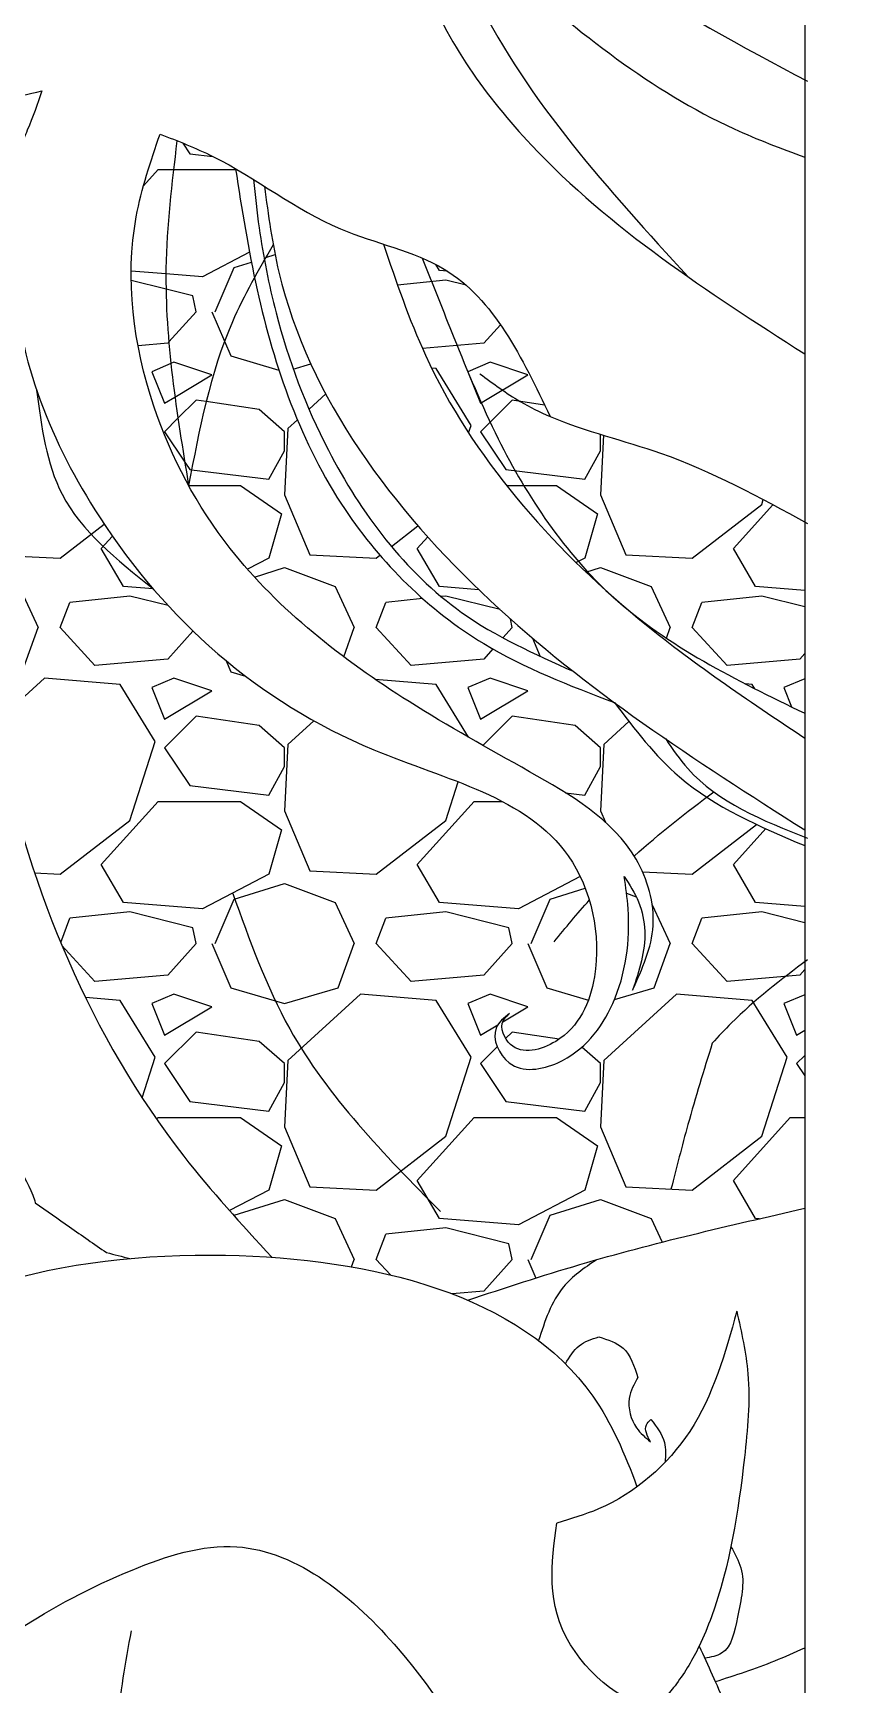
# Model space of a CAD drawing. Header units: inches. Extents: x -573 to 160, y -1 to 711.
# Drawn here: x 12.006 to 12.876, y 3.281 to 5.058 of the extents above; entities that cross this region are included whole.
import ezdxf

# ---------------------------------------------------------------- set-up
doc = ezdxf.new("R2010")
doc.units = ezdxf.units.IN
doc.header["$MEASUREMENT"] = 0
doc.layers.add('CUT', color=1, linetype='Continuous')
doc.layers.add('HarbyDwg', color=5, linetype='Continuous')

msp = doc.modelspace()

# ---------------------------------------------------------------- linework, layer by layer
at = {"layer": 'CUT'}
msp.add_open_spline([(12.8359, 5.81263), (12.8359, 4.90511), (12.8359, 3.99759), (12.8359, 3.09007)], degree=3, dxfattribs=at)
at = {"layer": 'HarbyDwg', "linetype": 'Continuous'}
for p, q in [((12.16667, 4.93988), (12.17433, 4.92839)), ((12.17433, 4.92839), (12.19923, 4.9254)), ((12.12458, 4.89389), (12.14033, 4.91139)), ((12.14033, 4.91139), (12.15681, 4.91139)), ((12.15681, 4.91139), (12.22367, 4.91139)), ((12.23857, 4.82232), (12.18793, 4.79579)), ((12.25612, 4.81668), (12.26607, 4.81979)), ((12.14867, 4.79893), (12.11125, 4.80193)), ((12.20153, 4.75839), (12.22193, 4.80599)), ((12.22193, 4.80599), (12.24057, 4.81182)), ((12.44293, 4.80259), (12.43912, 4.80912)), ((12.45169, 4.80189), (12.44293, 4.80259)), ((12.14875, 4.78264), (12.11129, 4.792)), ((12.18793, 4.79579), (12.14867, 4.79893)), ((12.17773, 4.77539), (12.14875, 4.78264)), ((12.44973, 4.79239), (12.39787, 4.78693)), ((12.47151, 4.78695), (12.44973, 4.79239)), ((12.18113, 4.75839), (12.17773, 4.77539)), ((12.18113, 4.75839), (12.15177, 4.72577)), ((12.19813, 4.75839), (12.21177, 4.72656)), ((12.50852, 4.74439), (12.49053, 4.72439)), ((12.15053, 4.72439), (12.11864, 4.72162)), ((12.15177, 4.72577), (12.15053, 4.72439)), ((12.21177, 4.72656), (12.21853, 4.71079)), ((12.49053, 4.72439), (12.42466, 4.71866)), ((12.154, 4.70257), (12.13353, 4.69379)), ((12.13353, 4.69379), (12.14713, 4.65979)), ((12.15733, 4.70399), (12.154, 4.70257)), ((12.19813, 4.69039), (12.15733, 4.70399)), ((12.21853, 4.71079), (12.2702, 4.6956)), ((12.2857, 4.69655), (12.30457, 4.7021)), ((12.43953, 4.69719), (12.43451, 4.69761)), ((12.47693, 4.63599), (12.43953, 4.69719)), ((12.49733, 4.70399), (12.47353, 4.69379)), ((12.47353, 4.69379), (12.48713, 4.65979)), ((12.53813, 4.69039), (12.49733, 4.70399)), ((12.15837, 4.66654), (12.19813, 4.69039)), ((12.48713, 4.65979), (12.53813, 4.69039)), ((12.14713, 4.65979), (12.15837, 4.66654)), ((12.18113, 4.66319), (12.16159, 4.64366)), ((12.19199, 4.66156), (12.18113, 4.66319)), ((12.24913, 4.65299), (12.19199, 4.66156)), ((12.32058, 4.6699), (12.30259, 4.65347)), ((12.52113, 4.66319), (12.48713, 4.62919)), ((12.55612, 4.65794), (12.52113, 4.66319)), ((12.16159, 4.64366), (12.14713, 4.62919)), ((12.27633, 4.62919), (12.24913, 4.65299)), ((12.29007, 4.64204), (12.27973, 4.63259)), ((12.14713, 4.62919), (12.16892, 4.5965)), ((12.27973, 4.63259), (12.27633, 4.56119)), ((12.27633, 4.60879), (12.27633, 4.62919)), ((12.47432, 4.62786), (12.47693, 4.63599)), ((12.48713, 4.62919), (12.51433, 4.58839)), ((12.61633, 4.60879), (12.61633, 4.62637)), ((12.61939, 4.62543), (12.61633, 4.56119)), ((12.25933, 4.57819), (12.27633, 4.60879)), ((12.59933, 4.57819), (12.61633, 4.60879)), ((12.16892, 4.5965), (12.17433, 4.58839)), ((12.17433, 4.58839), (12.17627, 4.58816)), ((12.17627, 4.58816), (12.25933, 4.57819)), ((12.51433, 4.58839), (12.59933, 4.57819)), ((12.17298, 4.57139), (12.17302, 4.57139)), ((12.17302, 4.57139), (12.17305, 4.57139)), ((12.17305, 4.57139), (12.22873, 4.57139)), ((12.22873, 4.57139), (12.27293, 4.54079)), ((12.51503, 4.57139), (12.56873, 4.57139)), ((12.56873, 4.57139), (12.61293, 4.54079)), ((12.27633, 4.56119), (12.30353, 4.49659)), ((12.61633, 4.56119), (12.64353, 4.49659)), ((12.71493, 4.49319), (12.78973, 4.55099)), ((12.78973, 4.55099), (12.79138, 4.55617)), ((12.27293, 4.54079), (12.25933, 4.49319)), ((12.61293, 4.54079), (12.59933, 4.49319)), ((12.75913, 4.50339), (12.8017, 4.5507)), ((12.03493, 4.49319), (12.08221, 4.52973)), ((12.07913, 4.50339), (12.09109, 4.51668)), ((12.39119, 4.50576), (12.41985, 4.52791)), ((12.41913, 4.50339), (12.43041, 4.51593)), ((12.10293, 4.46259), (12.07913, 4.50339)), ((12.44293, 4.46259), (12.41913, 4.50339)), ((12.78293, 4.46259), (12.75913, 4.50339)), ((11.96353, 4.49659), (12.03493, 4.49319)), ((12.25933, 4.49319), (12.23642, 4.48119)), ((12.24389, 4.47286), (12.27633, 4.48299)), ((12.27633, 4.48299), (12.33073, 4.46259)), ((12.30353, 4.49659), (12.37493, 4.49319)), ((12.37493, 4.49319), (12.3789, 4.49626)), ((12.59933, 4.49319), (12.59002, 4.48832)), ((12.60061, 4.47808), (12.61633, 4.48299)), ((12.61633, 4.48299), (12.67073, 4.46259)), ((12.64353, 4.49659), (12.71493, 4.49319)), ((11.99073, 4.46259), (12.01113, 4.41839)), ((12.13492, 4.46003), (12.10293, 4.46259)), ((12.33073, 4.46259), (12.35113, 4.41839)), ((12.48529, 4.4592), (12.44293, 4.46259)), ((12.67073, 4.46259), (12.69113, 4.41839)), ((12.8359, 4.45836), (12.78293, 4.46259)), ((12.03493, 4.41839), (12.04513, 4.44559)), ((12.10973, 4.45239), (12.04513, 4.44559)), ((12.15089, 4.4421), (12.10973, 4.45239)), ((12.37493, 4.41839), (12.38513, 4.44559)), ((12.42478, 4.44977), (12.38513, 4.44559)), ((12.44973, 4.45239), (12.44461, 4.45185)), ((12.50814, 4.43779), (12.44973, 4.45239)), ((12.71493, 4.41839), (12.72513, 4.44559)), ((12.78973, 4.45239), (12.72513, 4.44559)), ((12.8359, 4.44085), (12.78973, 4.45239)), ((12.52113, 4.41839), (12.51925, 4.42776)), ((11.99413, 4.37079), (12.01113, 4.41839)), ((12.07233, 4.37759), (12.03493, 4.41839)), ((12.17776, 4.41465), (12.15053, 4.38439)), ((12.3399, 4.38696), (12.35113, 4.41839)), ((12.41233, 4.37759), (12.37493, 4.41839)), ((12.52113, 4.41839), (12.51128, 4.40745)), ((12.68708, 4.40705), (12.69113, 4.41839)), ((12.75233, 4.37759), (12.71493, 4.41839)), ((12.50043, 4.39539), (12.49053, 4.38439)), ((12.54295, 4.40715), (12.55138, 4.38748)), ((12.15053, 4.38439), (12.07233, 4.37759)), ((12.21338, 4.38279), (12.21853, 4.37079)), ((12.49053, 4.38439), (12.41233, 4.37759)), ((12.83053, 4.38439), (12.75233, 4.37759)), ((12.8359, 4.39036), (12.83053, 4.38439)), ((12.01793, 4.36399), (11.96505, 4.31571)), ((12.09953, 4.35719), (12.01793, 4.36399)), ((12.13693, 4.29599), (12.09953, 4.35719)), ((12.15733, 4.36399), (12.13353, 4.35379)), ((12.19813, 4.35039), (12.15733, 4.36399)), ((12.21853, 4.37079), (12.23439, 4.36613)), ((12.43953, 4.35719), (12.37383, 4.36267)), ((12.47415, 4.30053), (12.43953, 4.35719)), ((12.49733, 4.36399), (12.47353, 4.35379)), ((12.53813, 4.35039), (12.49733, 4.36399)), ((12.77953, 4.35719), (12.77218, 4.35781)), ((12.78233, 4.35261), (12.77953, 4.35719)), ((12.8359, 4.36338), (12.81353, 4.35379)), ((12.13353, 4.35379), (12.14713, 4.31979)), ((12.14713, 4.31979), (12.19813, 4.35039)), ((12.47353, 4.35379), (12.48713, 4.31979)), ((12.48713, 4.31979), (12.53813, 4.35039)), ((12.81353, 4.35379), (12.82184, 4.33301)), ((12.18113, 4.32319), (12.14713, 4.28919)), ((12.24913, 4.31299), (12.18113, 4.32319)), ((12.52113, 4.32319), (12.48964, 4.2917)), ((12.58913, 4.31299), (12.52113, 4.32319)), ((12.27633, 4.28919), (12.24913, 4.31299)), ((12.30776, 4.31819), (12.27973, 4.29259)), ((12.61633, 4.28919), (12.58913, 4.31299)), ((12.64682, 4.31733), (12.61973, 4.29259)), ((12.10973, 4.21099), (12.13693, 4.29599)), ((12.14713, 4.28919), (12.17433, 4.24839)), ((12.27973, 4.29259), (12.27633, 4.22119)), ((12.27633, 4.26879), (12.27633, 4.28919)), ((12.61973, 4.29259), (12.61633, 4.22119)), ((12.61633, 4.26879), (12.61633, 4.28919)), ((12.25933, 4.23819), (12.27633, 4.26879)), ((12.59933, 4.23819), (12.61633, 4.26879)), ((12.44973, 4.21099), (12.46302, 4.25252)), ((12.07913, 4.16339), (12.14033, 4.23139)), ((12.14033, 4.23139), (12.22873, 4.23139)), ((12.17433, 4.24839), (12.25933, 4.23819)), ((12.22873, 4.23139), (12.27293, 4.20079)), ((12.41913, 4.16339), (12.48033, 4.23139)), ((12.48033, 4.23139), (12.5104, 4.23139)), ((12.57859, 4.24068), (12.59933, 4.23819)), ((12.27633, 4.22119), (12.30353, 4.15659)), ((12.61633, 4.22119), (12.62146, 4.209)), ((12.03493, 4.15319), (12.10973, 4.21099)), ((12.27293, 4.20079), (12.25933, 4.15319)), ((12.37493, 4.15319), (12.44973, 4.21099)), ((12.71493, 4.15319), (12.78407, 4.20662)), ((12.75913, 4.16339), (12.79392, 4.20205)), ((12.10293, 4.12259), (12.07913, 4.16339)), ((12.44293, 4.12259), (12.41913, 4.16339)), ((12.78293, 4.12259), (12.75913, 4.16339)), ((12.00741, 4.1545), (12.03493, 4.15319)), ((12.25933, 4.15319), (12.18793, 4.11579)), ((12.22193, 4.12599), (12.27633, 4.14299)), ((12.27633, 4.14299), (12.33073, 4.12259)), ((12.30353, 4.15659), (12.37493, 4.15319)), ((12.59435, 4.15059), (12.52793, 4.11579)), ((12.66135, 4.15574), (12.71493, 4.15319)), ((12.20153, 4.07839), (12.22193, 4.12599)), ((12.54153, 4.07839), (12.56193, 4.12599)), ((12.56193, 4.12599), (12.59982, 4.13783)), ((12.64424, 4.13253), (12.65469, 4.12861)), ((12.10973, 4.11239), (12.04513, 4.10559)), ((12.18793, 4.11579), (12.10293, 4.12259)), ((12.17773, 4.09539), (12.10973, 4.11239)), ((12.33073, 4.12259), (12.35113, 4.07839)), ((12.44973, 4.11239), (12.38513, 4.10559)), ((12.52793, 4.11579), (12.44293, 4.12259)), ((12.51773, 4.09539), (12.44973, 4.11239)), ((12.6719, 4.12005), (12.69113, 4.07839)), ((12.78973, 4.11239), (12.72513, 4.10559)), ((12.8359, 4.11836), (12.78293, 4.12259)), ((12.8359, 4.10085), (12.78973, 4.11239)), ((12.03541, 4.07967), (12.04513, 4.10559)), ((12.18113, 4.07839), (12.17773, 4.09539)), ((12.37493, 4.07839), (12.38513, 4.10559)), ((12.52113, 4.07839), (12.51773, 4.09539)), ((12.71493, 4.07839), (12.72513, 4.10559)), ((12.07233, 4.03759), (12.03678, 4.07638)), ((12.18113, 4.07839), (12.15053, 4.04439)), ((12.19813, 4.07839), (12.21853, 4.03079)), ((12.33413, 4.03079), (12.35113, 4.07839)), ((12.41233, 4.03759), (12.37493, 4.07839)), ((12.52113, 4.07839), (12.49053, 4.04439)), ((12.53813, 4.07839), (12.55853, 4.03079)), ((12.67413, 4.03079), (12.69113, 4.07839)), ((12.75233, 4.03759), (12.71493, 4.07839)), ((12.15053, 4.04439), (12.07233, 4.03759)), ((12.49053, 4.04439), (12.41233, 4.03759)), ((12.83053, 4.04439), (12.75233, 4.03759)), ((12.8359, 4.05036), (12.83053, 4.04439)), ((12.09953, 4.01719), (12.06209, 4.02031)), ((12.15733, 4.02399), (12.13353, 4.01379)), ((12.19813, 4.01039), (12.15733, 4.02399)), ((12.21853, 4.03079), (12.27633, 4.01379)), ((12.27633, 4.01379), (12.33413, 4.03079)), ((12.35793, 4.02399), (12.27973, 3.95259)), ((12.43953, 4.01719), (12.35793, 4.02399)), ((12.49733, 4.02399), (12.47353, 4.01379)), ((12.53813, 4.01039), (12.49733, 4.02399)), ((12.55853, 4.03079), (12.60323, 4.01765)), ((12.69793, 4.02399), (12.61973, 3.95259)), ((12.63117, 4.01816), (12.67413, 4.03079)), ((12.77953, 4.01719), (12.69793, 4.02399)), ((12.8359, 4.02338), (12.81353, 4.01379)), ((12.13693, 3.95599), (12.09953, 4.01719)), ((12.13353, 4.01379), (12.14713, 3.97979)), ((12.14713, 3.97979), (12.19813, 4.01039)), ((12.47693, 3.95599), (12.43953, 4.01719)), ((12.47353, 4.01379), (12.48713, 3.97979)), ((12.51104, 3.99414), (12.53813, 4.01039)), ((12.81693, 3.95599), (12.77953, 4.01719)), ((12.81353, 4.01379), (12.82713, 3.97979)), ((12.18113, 3.98319), (12.14713, 3.94919)), ((12.24913, 3.97299), (12.18113, 3.98319)), ((12.48713, 3.97979), (12.50577, 3.99098)), ((12.52113, 3.98319), (12.51414, 3.97621)), ((12.57176, 3.9756), (12.52113, 3.98319)), ((12.82713, 3.97979), (12.8359, 3.98505)), ((12.27633, 3.94919), (12.24913, 3.97299)), ((12.50518, 3.96724), (12.48713, 3.94919)), ((12.61633, 3.94919), (12.59611, 3.96689)), ((12.12299, 3.91243), (12.13693, 3.95599)), ((12.14713, 3.94919), (12.17433, 3.90839)), ((12.27973, 3.95259), (12.27633, 3.88119)), ((12.27633, 3.92879), (12.27633, 3.94919)), ((12.44973, 3.87099), (12.47693, 3.95599)), ((12.48713, 3.94919), (12.51433, 3.90839)), ((12.61973, 3.95259), (12.61633, 3.88119)), ((12.61633, 3.92879), (12.61633, 3.94919)), ((12.78973, 3.87099), (12.81693, 3.95599)), ((12.8359, 3.95796), (12.82713, 3.94919)), ((12.82713, 3.94919), (12.8359, 3.93604)), ((12.25933, 3.89819), (12.27633, 3.92879)), ((12.59933, 3.89819), (12.61633, 3.92879)), ((12.17433, 3.90839), (12.25933, 3.89819)), ((12.51433, 3.90839), (12.59933, 3.89819)), ((12.13851, 3.88937), (12.14033, 3.89139)), ((12.14033, 3.89139), (12.22873, 3.89139)), ((12.22873, 3.89139), (12.27293, 3.86079)), ((12.27633, 3.88119), (12.30353, 3.81659)), ((12.41913, 3.82339), (12.48033, 3.89139)), ((12.48033, 3.89139), (12.56873, 3.89139)), ((12.56873, 3.89139), (12.61293, 3.86079)), ((12.61633, 3.88119), (12.64353, 3.81659)), ((12.75913, 3.82339), (12.82033, 3.89139)), ((12.82033, 3.89139), (12.8359, 3.89139)), ((12.27293, 3.86079), (12.25933, 3.81319)), ((12.37493, 3.81319), (12.44973, 3.87099)), ((12.61293, 3.86079), (12.59933, 3.81319)), ((12.71493, 3.81319), (12.78973, 3.87099)), ((12.44293, 3.78259), (12.41913, 3.82339)), ((12.78293, 3.78259), (12.75913, 3.82339)), ((12.25933, 3.81319), (12.217, 3.79102)), ((12.30353, 3.81659), (12.37493, 3.81319)), ((12.59933, 3.81319), (12.52793, 3.77579)), ((12.64353, 3.81659), (12.71493, 3.81319)), ((12.22193, 3.78599), (12.27633, 3.80299)), ((12.27633, 3.80299), (12.33073, 3.78259)), ((12.56193, 3.78599), (12.61633, 3.80299)), ((12.61633, 3.80299), (12.67073, 3.78259)), ((12.22179, 3.78566), (12.22193, 3.78599)), ((12.33073, 3.78259), (12.35113, 3.73839)), ((12.44973, 3.77239), (12.38513, 3.76559)), ((12.52793, 3.77579), (12.44293, 3.78259)), ((12.51773, 3.75539), (12.44973, 3.77239)), ((12.54153, 3.73839), (12.56193, 3.78599)), ((12.67073, 3.78259), (12.6825, 3.75708)), ((12.78697, 3.78227), (12.78293, 3.78259)), ((12.37493, 3.73839), (12.38513, 3.76559)), ((12.52113, 3.73839), (12.51773, 3.75539)), ((12.34831, 3.73051), (12.35113, 3.73839)), ((12.3901, 3.72184), (12.37493, 3.73839)), ((12.52113, 3.73839), (12.49053, 3.70439)), ((12.53813, 3.73839), (12.54668, 3.71844)), ((12.49053, 3.70439), (12.45652, 3.70144))]:
    msp.add_line(p, q, dxfattribs=at)
at = {"layer": 'HarbyDwg'}
for points, knots in [([(12.27275, 5.76946), (12.30187, 5.72366), (12.35414, 5.61786), (12.39959, 5.45459), (12.49946, 5.18707), (12.6976, 5.08155), (12.83888, 5.0063)], [60.5381582, 60.5381582, 60.5381582, 60.5381582, 74.8705704, 94.0925705, 112.4309426, 158.0030637, 158.0030637, 158.0030637, 158.0030637]), ([(11.71158, 3.51482), (11.72711, 3.54261), (11.83317, 3.69666), (12.19005, 3.7832), (12.57285, 3.69124), (12.64254, 3.52897), (12.65548, 3.49379)], [91.8940509, 91.8940509, 91.8940509, 91.8940509, 101.4290354, 148.6472223, 190.9682925, 202.048409, 202.048409, 202.048409, 202.048409]), ([(12.72239, 3.32234), (12.73186, 3.30164), (12.78032, 3.19644), (12.81827, 3.03607), (12.9018, 2.79336), (12.77015, 2.731), (12.69881, 2.69721)], [220.1337598, 220.1337598, 220.1337598, 220.1337598, 226.9669425, 255.262132, 272.452051, 292.7849871, 292.7849871, 292.7849871, 292.7849871])]:
    msp.add_open_spline(points, degree=3, knots=knots, dxfattribs=at)
for points in [[(12.3957, 5.23319), (12.51791, 5.12413), (12.76014, 4.95508), (12.8359, 4.92454)], [(12.3957, 5.23319), (12.42626, 5.11431), (12.54192, 4.93763), (12.8359, 4.71287)], [(12.44119, 5.19212), (12.48361, 5.0946), (12.71036, 4.79598)], [(11.77886, 5.13245), (11.81571, 5.04629), (11.92791, 4.98451), (12.01507, 4.99603)], [(12.01507, 4.99603), (11.99952, 4.95371), (11.9927, 4.93433), (11.99218, 4.92303), (11.9865, 4.79783), (12.07704, 4.5376), (12.37231, 4.28694), (12.58155, 4.1727), (12.60968, 4.04264), (12.56799, 3.97316), (12.51927, 3.96984), (12.51152, 3.99529), (12.51844, 4.00317)], [(12.65082, 4.02841), (12.67287, 4.09769), (12.65442, 4.16922), (12.53992, 4.26336), (12.41027, 4.33874), (12.21791, 4.50346), (12.1356, 4.65675), (12.11677, 4.86059), (12.14234, 4.94948)], [(12.14234, 4.94948), (12.19913, 4.92545), (12.3366, 4.84747), (12.44805, 4.80414), (12.56199, 4.64569)], [(12.16049, 4.94237), (12.14873, 4.80495), (12.17303, 4.5713)], [(12.22353, 4.91227), (12.24679, 4.78189), (12.3414, 4.54548), (12.49059, 4.40117), (12.63126, 4.33766)], [(12.2427, 4.90075), (12.24895, 4.84862), (12.26713, 4.75712), (12.32344, 4.60939), (12.4668, 4.43475), (12.58683, 4.37136)], [(12.25456, 4.89335), (12.27018, 4.80083), (12.49758, 4.44755), (12.8359, 4.2006)], [(12.26405, 4.83045), (12.22017, 4.74739), (12.17303, 4.5713)], [(12.38271, 4.83103), (12.42781, 4.71169), (12.65678, 4.42834), (12.8359, 4.29954)], [(12.4244, 4.81602), (12.45854, 4.73051), (12.50612, 4.62153), (12.62941, 4.45169), (12.8359, 4.32616)], [(11.9865, 4.79783), (11.95038, 4.61908), (11.96911, 4.29565), (12.16779, 3.84962), (12.26276, 3.74079)], [(12.48645, 4.69149), (12.52979, 4.66178), (12.56199, 4.64569), (12.68088, 4.60608), (12.83888, 4.53057)], [(12.00953, 4.67402), (12.03701, 4.56186), (12.13413, 4.46095)], [(12.63126, 4.33766), (12.70116, 4.2577), (12.8359, 4.18378)], [(12.68635, 4.29857), (12.71005, 4.26679), (12.83888, 4.1918)], [(12.51844, 4.00317), (12.50392, 3.98745), (12.51791, 3.95016), (12.57025, 3.95016), (12.62932, 4.01387), (12.64591, 4.11591), (12.64176, 4.15061)], [(12.64176, 4.15061), (12.65712, 4.12316), (12.66385, 4.09158), (12.65082, 4.02841)], [(12.22055, 4.13234), (12.28179, 3.98677), (12.44398, 3.78991)], [(12.83888, 4.06097), (12.75691, 3.99274), (12.73643, 3.97114)], [(12.73643, 3.97114), (12.71027, 3.88358), (12.69206, 3.81421)], [(11.93592, 3.84772), (11.94313, 3.86556), (11.95811, 3.87626), (11.9662, 3.87483), (11.9857, 3.84678), (12.00544, 3.80755), (12.00806, 3.79946)], [(12.00806, 3.79946), (12.04499, 3.77347), (12.0847, 3.74584)], [(12.47332, 3.69464), (12.59385, 3.73287), (12.8359, 3.79351)], [(12.0847, 3.74584), (12.10999, 3.73948)], [(12.61173, 3.73805), (12.57632, 3.7089), (12.54962, 3.6511)], [(12.7628, 3.68267), (12.77479, 3.61543), (12.77109, 3.52545), (12.73556, 3.3539), (12.72239, 3.32234), (12.69782, 3.28167), (12.6854, 3.26777), (12.58411, 3.32384), (12.56921, 3.45484)], [(12.7628, 3.68267), (12.7122, 3.5534), (12.61413, 3.46999), (12.56921, 3.45484)], [(12.57853, 3.62611), (12.59333, 3.64566), (12.61442, 3.65518)], [(12.61442, 3.65518), (12.64054, 3.64296), (12.65627, 3.6115)], [(12.65627, 3.6115), (12.64719, 3.589), (12.65499, 3.55718), (12.67001, 3.54216)], [(12.67001, 3.54216), (12.66556, 3.56033), (12.67053, 3.5662)], [(12.67053, 3.5662), (12.68499, 3.54136), (12.68576, 3.52032)], [(11.69439, 2.75416), (11.65348, 2.80278), (11.66738, 2.90001), (11.88284, 3.25423), (12.1122, 3.40425), (12.2248, 3.42925), (12.39855, 3.31951), (12.62333, 3.01592), (12.67478, 2.94982), (12.66171, 2.89841)], [(12.75653, 3.42936), (12.76722, 3.40648), (12.76361, 3.35338), (12.74651, 3.31469), (12.72839, 3.30923)], [(12.11124, 3.33887), (12.09707, 3.23746), (12.13222, 3.0216)], [(12.73971, 3.28415), (12.80371, 3.3065), (12.8359, 3.3204)]]:
    msp.add_spline(points, degree=3, dxfattribs=at)
for points in [[(12.65242, 4.17255), (12.67964, 4.19689), (12.70859, 4.21948), (12.73802, 4.24161)], [(12.5662, 4.08027), (12.57862, 4.09543), (12.59103, 4.11059), (12.60417, 4.12502)]]:
    msp.add_open_spline(points, degree=3, dxfattribs=at)

doc.saveas('drawing.dxf')
